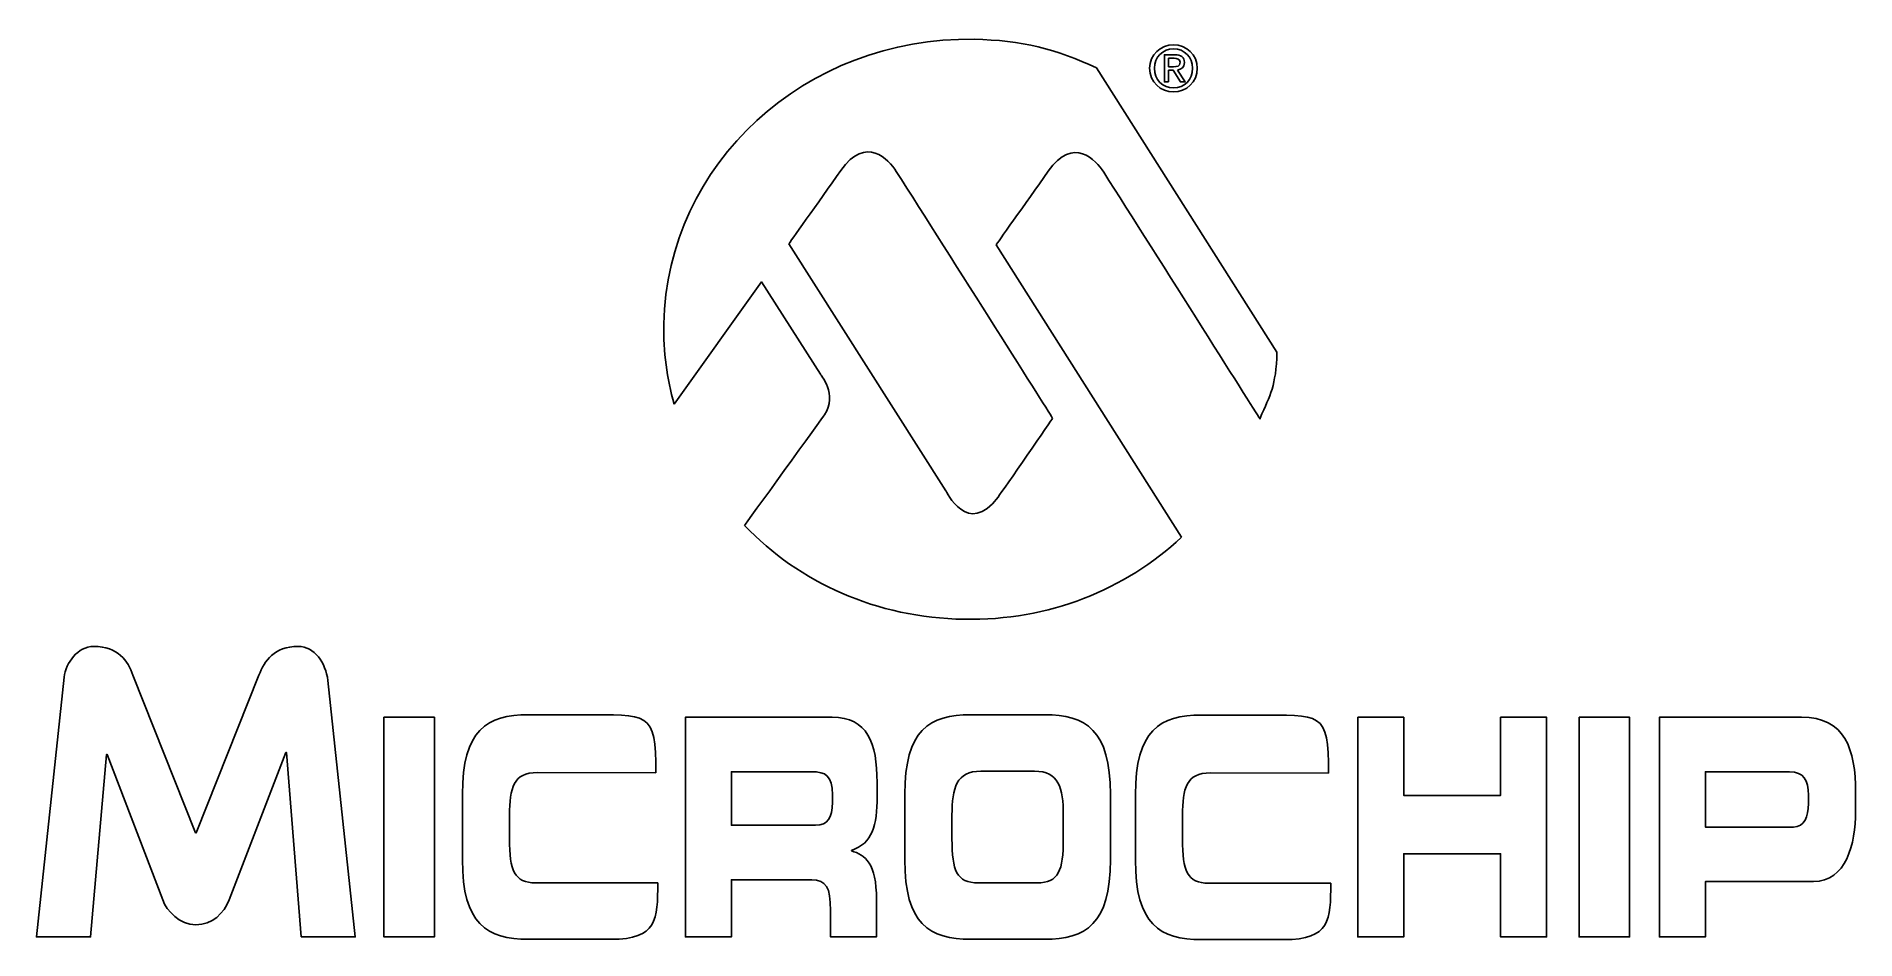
# Model space of a CAD drawing. Extents: x 0 to 183, y 0 to 91.
import ezdxf

# ---------------------------------------------------------------- set-up
doc = ezdxf.new("R2010")
doc.units = 0
doc.layers.add('Layer_1', color=7, linetype='CONTINUOUS')

msp = doc.modelspace()

# ---------------------------------------------------------------- linework, layer by layer
at = {"layer": 'Layer_1', "color": 7}
for points in [[(113.967378, 86.350046), (113.553378, 86.350046), (113.553378, 89.081048), (114.592379, 89.081048)], [(114.529379, 88.730048), (113.967378, 88.730048), (113.967378, 87.883047), (114.462379, 87.883047)], [(124.880086, 59.144026), (106.721073, 87.765047)], [(114.850379, 87.551047), (115.626379, 86.350046), (115.162379, 86.350046), (114.442378, 87.534047), (113.967378, 87.534047), (113.967378, 86.350046)], [(91.544062, 45.199016), (75.73805, 70.045034)], [(115.274079, 40.508012), (96.614065, 69.962034)], [(64.202041, 53.912022), (72.975048, 66.211031), (78.915052, 56.914025)], [(123.171085, 52.414021), (123.176085, 52.508021)], [(12.718953, 4.014246), (7.124949, 18.640256), (7.064949, 18.640256), (5.456948, 0.275243), (-0.000056, 0.279243), (2.786946, 26.429262)], [(9.711951, 26.629262), (16.029956, 10.75125), (16.090956, 10.75125), (22.40796, 26.629262)], [(29.333966, 26.092262), (32.095968, 0.279243), (26.663964, 0.275243)], [(49.528681, 22.637559), (54.963685, 22.637559)], [(80.109503, 22.393859), (65.330492, 22.393859), (65.330492, 0.278843), (69.954496, 0.278843), (69.954496, 6.021847), (78.047502, 6.021847)], [(94.059813, 22.637559), (101.473819, 22.637559)], [(117.270131, 22.603859), (122.706135, 22.603859)], [(177.669875, 22.393359), (163.378865, 22.393359), (163.378865, 0.278343), (168.001868, 0.278343), (168.001868, 5.837347), (178.876876, 5.837347)], [(26.663964, 0.275243), (25.182963, 18.826256), (25.121962, 18.826256), (19.401958, 4.014246)], [(62.35669, 16.803555), (50.437681, 16.823555)], [(78.421502, 11.518851), (69.954496, 11.518851), (69.954496, 16.895855), (78.005502, 16.895855)], [(100.473818, 16.956555), (95.059814, 16.956555)], [(130.07114, 16.769855), (118.180131, 16.790855)], [(176.877875, 11.336351), (168.001868, 11.336351), (168.001868, 16.895355), (176.482874, 16.895355)], [(84.627506, 14.420853), (84.627506, 15.825854)], [(183.125879, 12.923352), (183.125879, 14.818353)], [(42.884676, 8.037548), (42.884676, 14.634553)], [(80.129503, 14.573853), (80.129503, 13.839853)], [(87.416809, 8.037548), (87.416809, 14.634553)], [(108.116824, 14.634553), (108.116824, 8.037548)], [(110.627126, 8.004848), (110.627126, 14.600853)], [(178.377876, 14.543353), (178.377876, 13.688353)], [(47.633679, 12.526552), (47.633679, 10.14455)], [(92.164812, 12.526552), (92.164812, 10.14455)], [(103.36882, 10.14455), (103.36882, 12.526552)], [(115.375129, 12.493852), (115.375129, 10.11185)], [(82.045505, 8.923849), (82.045505, 8.983849)], [(50.278681, 5.715547), (62.54369, 5.725547)], [(94.809814, 5.715547), (100.724818, 5.715547)], [(118.020131, 5.682847), (130.28614, 5.692847)], [(79.941503, 2.935845), (79.941503, 0.278843), (84.566506, 0.278843), (84.566506, 4.034846)], [(57.851687, 0.033543), (49.528681, 0.033543)], [(101.473819, 0.033543), (94.059813, 0.033543)], [(125.594137, -0.000157), (117.270131, -0.000157)]]:
    msp.add_lwpolyline(points, dxfattribs=at)
for points in [[(34.98267, 22.392859), (40.068674, 22.392859), (40.068674, 0.277843), (34.98267, 0.277843)], [(133.018442, 22.393359), (137.640446, 22.393359), (137.640446, 14.512353), (147.388453, 14.512353), (147.388453, 22.393359), (152.011456, 22.393359), (152.011456, 0.278343), (147.388453, 0.278343), (147.388453, 8.648349), (137.640446, 8.648349), (137.640446, 0.278343), (133.018442, 0.278343)], [(155.283759, 22.392859), (160.369762, 22.392859), (160.369762, 0.277843), (155.283759, 0.277843)]]:
    msp.add_lwpolyline(points, close=True, dxfattribs=at)
for points in [[(94.399064, 90.64105), (77.428051, 90.93605), (63.441041, 78.10504), (63.159041, 61.982028)], [(106.721073, 87.765047), (102.76507, 89.632049), (99.107067, 90.558049), (94.399064, 90.64105)], [(112.062377, 87.720047), (112.062377, 89.081048), (113.165378, 90.081049), (114.467379, 90.081049)], [(114.467379, 90.081049), (115.758379, 90.081049), (116.85938, 89.081048), (116.85938, 87.720047)], [(114.467379, 89.687049), (113.384378, 89.687049), (112.538377, 88.841048), (112.538377, 87.720047)], [(114.462379, 87.883047), (114.812379, 87.883047), (115.124379, 87.909047), (115.124379, 88.329048)], [(116.38338, 87.720047), (116.38338, 88.841048), (115.538379, 89.687049), (114.467379, 89.687049)], [(115.124379, 88.329048), (115.124379, 88.665048), (114.818379, 88.730048), (114.529379, 88.730048)], [(114.592379, 89.081048), (115.237379, 89.081048), (115.558379, 88.841048), (115.558379, 88.303048)], [(115.558379, 88.303048), (115.558379, 87.814047), (115.250379, 87.601047), (114.850379, 87.551047)], [(114.467379, 85.348046), (113.165378, 85.348046), (112.062377, 86.350046), (112.062377, 87.720047)], [(112.538377, 87.720047), (112.538377, 86.583047), (113.384378, 85.743046), (114.467379, 85.743046)], [(116.85938, 87.720047), (116.85938, 86.350046), (115.758379, 85.348046), (114.467379, 85.348046)], [(114.467379, 85.743046), (115.538379, 85.743046), (116.38338, 86.583047), (116.38338, 87.720047)], [(80.983054, 77.44704), (83.516056, 81.050042), (85.797057, 78.534041), (86.558058, 77.34304)], [(101.858069, 77.36504), (104.392071, 80.967042), (106.673073, 78.45204), (107.434073, 77.26104)], [(75.73805, 70.045034), (75.73805, 70.045034), (78.680052, 74.174037), (80.983054, 77.44704)], [(86.558058, 77.34304), (92.029062, 68.766033), (102.29407, 52.496021), (102.29407, 52.496021)], [(96.614065, 69.962034), (96.614065, 69.962034), (99.557067, 74.092037), (101.858069, 77.36504)], [(107.434073, 77.26104), (112.905077, 68.683033), (123.171085, 52.414021), (123.171085, 52.414021)], [(63.159041, 61.982028), (63.111041, 59.190026), (63.476041, 56.483024), (64.202041, 53.912022)], [(123.176085, 52.508021), (124.228086, 54.927023), (124.767086, 55.660024), (124.880086, 59.144026)], [(78.915052, 56.914025), (78.915052, 56.914025), (80.700054, 54.890023), (79.346053, 52.843022)], [(79.346053, 52.843022), (79.262052, 52.715021), (71.287047, 41.699013), (71.287047, 41.699013)], [(102.29407, 52.496021), (102.29407, 52.496021), (97.327066, 45.252016), (96.818065, 44.561015)], [(96.818065, 44.561015), (93.779063, 40.432012), (91.544062, 45.199016), (91.544062, 45.199016)], [(71.287047, 41.699013), (76.795051, 35.928009), (84.544056, 32.405006), (93.381063, 32.251006)], [(93.381063, 32.251006), (101.954069, 32.100006), (109.607075, 35.227009), (115.274079, 40.508012)], [(2.786946, 26.429262), (2.969946, 27.873263), (4.153947, 29.517264), (5.763948, 29.517264)], [(5.763948, 29.517264), (8.23195, 29.517264), (9.219951, 28.073263), (9.711951, 26.629262)], [(22.40796, 26.629262), (22.963961, 28.073263), (23.920962, 29.517264), (26.357963, 29.517264)], [(26.357963, 29.517264), (27.967965, 29.517264), (29.151965, 27.873263), (29.333966, 26.092262)], [(42.884676, 14.634553), (42.884676, 21.110558), (45.363677, 22.637559), (49.528681, 22.637559)], [(54.963685, 22.637559), (61.544689, 22.637559), (62.39969, 23.06556), (62.35669, 16.803555)], [(84.627506, 15.825854), (84.627506, 19.796857), (83.670506, 22.393859), (80.109503, 22.393859)], [(87.416809, 14.634553), (87.416809, 21.110558), (89.89481, 22.637559), (94.059813, 22.637559)], [(101.473819, 22.637559), (105.638822, 22.637559), (108.116824, 21.110558), (108.116824, 14.634553)], [(110.627126, 14.600853), (110.627126, 21.076858), (113.105128, 22.603859), (117.270131, 22.603859)], [(122.706135, 22.603859), (129.287139, 22.603859), (130.11314, 23.03286), (130.07114, 16.769855)], [(183.125879, 14.818353), (183.125879, 19.155357), (182.063878, 22.393359), (177.669875, 22.393359)], [(50.437681, 16.823555), (48.000679, 16.823555), (47.633679, 15.276554), (47.633679, 12.526552)], [(78.005502, 16.895855), (79.463503, 16.895855), (80.129503, 16.527855), (80.129503, 14.573853)], [(95.059814, 16.956555), (92.623812, 16.956555), (92.164812, 15.276554), (92.164812, 12.526552)], [(103.36882, 12.526552), (103.36882, 15.276554), (102.91082, 16.956555), (100.473818, 16.956555)], [(118.180131, 16.790855), (115.742129, 16.790855), (115.375129, 15.242854), (115.375129, 12.493852)], [(176.482874, 16.895355), (177.877875, 16.895355), (178.377876, 16.040354), (178.377876, 14.543353)], [(80.129503, 13.839853), (80.129503, 12.252852), (79.671503, 11.518851), (78.421502, 11.518851)], [(82.045505, 8.983849), (84.170506, 9.71785), (84.627506, 11.458851), (84.627506, 14.420853)], [(178.377876, 13.688353), (178.377876, 12.374352), (177.961875, 11.336351), (176.877875, 11.336351)], [(178.876876, 5.837347), (182.147879, 5.837347), (183.125879, 9.62635), (183.125879, 12.923352)], [(47.633679, 10.14455), (47.633679, 6.937548), (48.091679, 5.715547), (50.278681, 5.715547)], [(92.164812, 10.14455), (92.164812, 6.937548), (92.623812, 5.715547), (94.809814, 5.715547)], [(100.724818, 5.715547), (102.91082, 5.715547), (103.36882, 6.937548), (103.36882, 10.14455)], [(115.375129, 10.11185), (115.375129, 6.903848), (115.83413, 5.682847), (118.020131, 5.682847)], [(49.528681, 0.033543), (45.363677, 0.033543), (42.884676, 1.561544), (42.884676, 8.037548)], [(84.566506, 4.034846), (84.566506, 7.669848), (83.420506, 8.555849), (82.045505, 8.923849)], [(94.059813, 0.033543), (89.89481, 0.033543), (87.416809, 1.561544), (87.416809, 8.037548)], [(108.116824, 8.037548), (108.116824, 1.561544), (105.638822, 0.033543), (101.473819, 0.033543)], [(117.270131, -0.000157), (113.105128, -0.000157), (110.627126, 1.527844), (110.627126, 8.004848)], [(62.54369, 5.725547), (62.54369, 1.999544), (62.49469, 0.033543), (57.851687, 0.033543)], [(78.047502, 6.021847), (79.484503, 6.021847), (79.941503, 5.256846), (79.941503, 2.935845)], [(130.28614, 5.692847), (130.28614, 1.965844), (130.23814, -0.000157), (125.594137, -0.000157)], [(16.059956, 1.503244), (14.420955, 1.503244), (13.121954, 2.867245), (12.718953, 4.014246)], [(19.401958, 4.014246), (18.871958, 2.634244), (17.700957, 1.503244), (16.059956, 1.503244)]]:
    msp.add_open_spline(points, degree=3, dxfattribs=at)

doc.saveas('drawing.dxf')
